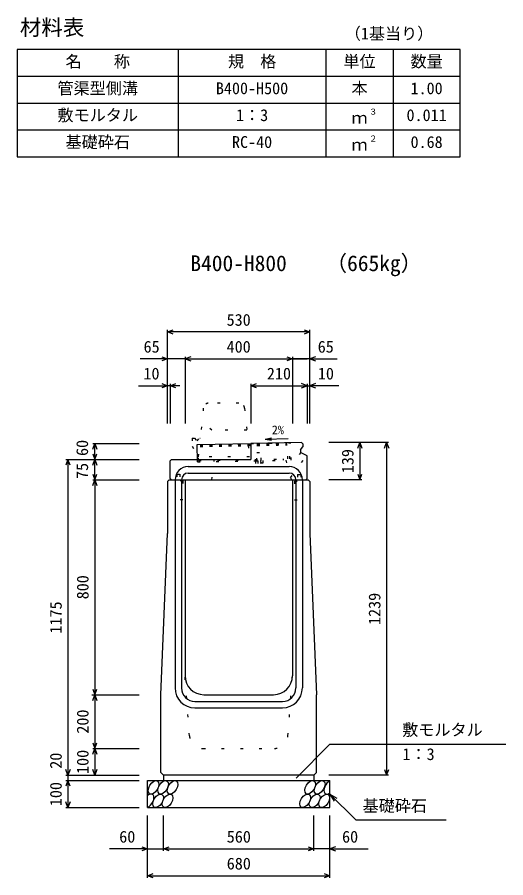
# Model space of a CAD drawing. Units: millimetres, scale not verified. Extents: x -12600 to 12600, y -5940 to 5940.
# Drawn here: x 3375 to 5195, y -540 to 2663 of the extents above; entities that cross this region are included whole.
import ezdxf
from ezdxf.enums import TextEntityAlignment as Align

# ---------------------------------------------------------------- set-up
doc = ezdxf.new("R2010")
doc.units = ezdxf.units.MM
doc.header["$LTSCALE"] = 40
doc.linetypes.add('DOTTED', pattern=[1.75, 0.25, -1.5])
for name, color, linetype, lineweight in [('0-0_DIM', 7, 'Continuous', 25), ('0-2_HATCH', 6, 'DOTTED', 25), ('0-3_HYO', 3, 'Continuous', 25), ('0-4_HYO2', 4, 'Continuous', 25), ('0-5_OUTLINE', 3, 'Continuous', 25), ('0-6_OUTLINE2', 4, 'DOTTED', 25), ('0-7_TXT', 7, 'Continuous', 25)]:
    doc.layers.add(name, color=color, linetype=linetype, lineweight=lineweight)
doc.styles.add('ＭＳ ゴシック', font='')
doc.styles.get('ＭＳ ゴシック').set_extended_font_data('MS Gothic')

msp = doc.modelspace()

# ---------------------------------------------------------------- linework, layer by layer
at = {"layer": '0-0_DIM'}
for p, q in [((3935, 1151.46), (3935, 1498.96)), ((4465, 1491.46), (3935, 1491.46)), ((4465, 1151.46), (4465, 1498.96)), ((3935, 1391.46), (3833.02, 1391.46)), ((4000, 1391.46), (3935, 1391.46)), ((4000, 1398.96), (4000, 1151.46)), ((4000, 1391.46), (4400, 1391.46)), ((4400, 1398.96), (4400, 1151.46)), ((4400, 1391.46), (4455, 1391.46)), ((4465, 1391.46), (4400, 1391.46)), ((4465, 1391.46), (4566.98, 1391.46)), ((3826.62, 1291.46), (3935, 1291.46)), ((3945, 1291.46), (3935, 1291.46)), ((3945, 1298.96), (3945, 1151.46)), ((3981.3, 1291.46), (3945, 1291.46)), ((4245, 1298.96), (4245, 1151.46)), ((4245, 1291.46), (4455, 1291.46)), ((4455, 1298.96), (4455, 1151.46)), ((4455, 1291.46), (4465, 1291.46)), ((4573.38, 1291.46), (4465, 1291.46)), ((3656.5, 1076.46), (3829, 1076.46)), ((3664, 1016.46), (3664, 1076.46)), ((4758.5, 1080.46), (4536, 1080.46)), ((4651, 1080.46), (4651, 941.46)), ((4751, 1080.46), (4751, -158.54)), ((3556.5, 1016.46), (3829, 1016.46)), ((3564, 1016.46), (3564, -158.54)), ((3664, 941.46), (3664, 1016.46)), ((3656.5, 941.46), (3829, 941.46)), ((4658.5, 941.46), (4536, 941.46)), ((3653.25, 141.46), (3825.75, 141.46)), ((3656.5, 141.46), (3829, 141.46)), ((3656.5, -58.54), (3829, -58.54)), ((3664, -58.54), (3664, -158.54)), ((4413.77, -169.35), (4540, -43.11)), ((4540, -43.11), (5194.81, -43.11)), ((3556.5, -158.54), (3829, -158.54)), ((3564, -158.54), (3564, -178.54)), ((4758.5, -158.54), (4536, -158.54)), ((3556.5, -178.54), (3829, -178.54)), ((3564, -178.54), (3564, -278.54)), ((4540, -228.54), (4635.76, -324.29)), ((4540, -228.54), (4565.98, -243.54)), ((4540, -228.54), (4555, -254.52)), ((3556.5, -278.54), (3829, -278.54)), ((3860, -539.9), (3860, -308.54)), ((3920, -439.9), (3920, -308.54)), ((4480, -439.9), (4480, -308.54)), ((4540, -539.9), (4540, -308.54)), ((4635.76, -324.29), (4973.31, -324.29)), ((3860, -432.4), (3718.21, -432.4)), ((3860, -432.4), (3920, -432.4)), ((3920, -432.4), (4480, -432.4)), ((4540, -432.4), (4480, -432.4)), ((4540, -432.4), (4681.79, -432.4)), ((3860, -532.4), (4540, -532.4))]:
    msp.add_line(p, q, dxfattribs=at)
for points in [[(3956.14, 1483.77), (3935, 1491.46), (3956.14, 1499.16)], [(4443.86, 1499.16), (4465, 1491.46), (4443.86, 1483.77)], [(3913.86, 1399.16), (3935, 1391.46), (3913.86, 1383.77)], [(4021.14, 1399.16), (4000, 1391.46), (4021.14, 1383.77)], [(4378.86, 1399.16), (4400, 1391.46), (4378.86, 1383.77)], [(4486.14, 1399.16), (4465, 1391.46), (4486.14, 1383.77)], [(3913.86, 1299.16), (3935, 1291.46), (3913.86, 1283.77)], [(3966.14, 1283.77), (3945, 1291.46), (3966.14, 1299.16)], [(4266.14, 1283.77), (4245, 1291.46), (4266.14, 1299.16)], [(4433.86, 1283.77), (4455, 1291.46), (4433.86, 1299.16)], [(4486.14, 1299.16), (4465, 1291.46), (4486.14, 1283.77)], [(3656.3, 1055.32), (3664, 1076.46), (3671.7, 1055.32)], [(4643.3, 1059.32), (4651, 1080.46), (4658.7, 1059.32)], [(4743.3, 1059.32), (4751, 1080.46), (4758.7, 1059.32)], [(3656.3, 1037.61), (3664, 1016.46), (3671.7, 1037.61)], [(3571.7, 995.32), (3564, 1016.46), (3556.3, 995.32)], [(3656.3, 995.32), (3664, 1016.46), (3671.7, 995.32)], [(3656.3, 962.61), (3664, 941.46), (3671.7, 962.61)], [(4643.3, 962.61), (4651, 941.46), (4658.7, 962.61)], [(3656.3, 920.32), (3664, 941.46), (3671.7, 920.32)], [(3664, 941.46), (3664, 141.46), (3664, -58.54)], [(3656.3, 162.61), (3664, 141.46), (3671.7, 162.61)], [(3656.3, 120.32), (3664, 141.46), (3671.7, 120.32)], [(3656.3, -37.39), (3664, -58.54), (3671.7, -37.39)], [(3656.3, -79.68), (3664, -58.54), (3671.7, -79.68)], [(3571.7, -137.39), (3564, -158.54), (3556.3, -137.39)], [(3671.7, -137.39), (3664, -158.54), (3656.3, -137.39)], [(4743.3, -137.39), (4751, -158.54), (4758.7, -137.39)], [(3571.7, -199.68), (3564, -178.54), (3556.3, -199.68)], [(3571.7, -257.39), (3564, -278.54), (3556.3, -257.39)], [(3838.86, -424.71), (3860, -432.4), (3838.86, -440.1)], [(3941.14, -440.1), (3920, -432.4), (3941.14, -424.71)], [(4458.86, -424.71), (4480, -432.4), (4458.86, -440.1)], [(4561.14, -424.71), (4540, -432.4), (4561.14, -440.1)], [(3881.14, -540.1), (3860, -532.4), (3881.14, -524.71)], [(4518.86, -524.71), (4540, -532.4), (4518.86, -540.1)]]:
    msp.add_lwpolyline(points, dxfattribs=at)
at = {"layer": '0-2_HATCH', "linetype": 'Continuous'}
for p, q in [((4045, 1072.65), (4245, 1076.46)), ((4046.23, 1008.16), (4045, 1072.65))]:
    msp.add_line(p, q, dxfattribs=at)
at = {"layer": '0-2_HATCH'}
for p, q in [((4050.64, 1012.75), (4049.5, 1072.74)), ((4057.3, 1072.89), (4058.44, 1012.9)), ((4060.8, 1072.96), (4061.94, 1012.97)), ((4064.3, 1073.02), (4065.44, 1013.03)), ((4092.59, 1073.56), (4093.74, 1013.57)), ((4096.09, 1073.63), (4097.24, 1013.64)), ((4099.59, 1073.69), (4100.74, 1013.71)), ((4127.89, 1074.23), (4129.03, 1014.24)), ((4131.39, 1074.3), (4132.53, 1014.31)), ((4134.89, 1074.37), (4136.03, 1014.38)), ((4163.18, 1074.9), (4164.32, 1014.92)), ((4166.68, 1074.97), (4167.82, 1014.98)), ((4170.18, 1075.04), (4171.32, 1015.05)), ((4198.47, 1075.58), (4199.62, 1015.59)), ((4201.97, 1075.64), (4203.12, 1015.66)), ((4205.47, 1075.71), (4206.62, 1015.72)), ((4234.17, 1076.26), (4235.31, 1016.27)), ((4237.27, 1076.32), (4238.41, 1016.33)), ((4241.17, 1076.39), (4242.31, 1016.4)), ((4245, 1076.46), (4393.94, 1079.3)), ((4269.06, 1076.92), (4270.2, 1016.93)), ((4272.56, 1076.99), (4273.79, 1012.5)), ((4276.06, 1077.05), (4277.2, 1017.07)), ((4304.36, 1077.59), (4305.5, 1017.6)), ((4307.85, 1077.66), (4309, 1017.67)), ((4311.35, 1077.73), (4312.5, 1017.74)), ((4340.05, 1078.27), (4341.19, 1018.28)), ((4343.15, 1078.33), (4344.38, 1013.84)), ((4347.05, 1078.41), (4348.19, 1018.42)), ((4374.94, 1078.94), (4376.09, 1018.95)), ((4378.44, 1079), (4379.58, 1019.02)), ((4383.08, 1019.08), (4381.94, 1079.07)), ((4390.58, 1019.23), (4389.44, 1079.21)), ((4395.17, 1014.81), (4393.94, 1079.3)), ((4267.62, 1042.39), (4283.61, 1042.69)), ((4268.19, 1012.39), (4267.62, 1042.39)), ((4284.18, 1012.7), (4283.61, 1042.69)), ((4046.23, 1008.16), (4395.17, 1014.81)), ((4050.64, 1012.75), (4390.58, 1019.23)), ((4106.96, 1013.82), (4107.05, 1009.32)), ((4262.32, 1012.28), (4290.01, 1012.81)), ((4262.32, 1012.28), (4262.51, 1002.28)), ((4290.2, 1002.81), (4262.51, 1002.28)), ((4270.7, 1012.44), (4270.89, 1002.44)), ((4281.67, 1012.65), (4281.86, 1002.65)), ((4290.01, 1012.81), (4290.2, 1002.81)), ((4365.59, 1018.75), (4365.67, 1014.25))]:
    msp.add_line(p, q, dxfattribs=at)
at = {"layer": '0-2_HATCH', "linetype": 'Continuous'}
for centre in [(3882.89, -203.54), (3918.37, -203.54), (3953.84, -203.54), (4466.05, -203.54), (4501.52, -203.54), (3899.77, -253.54), (3935.25, -253.54), (4447.45, -253.54), (4482.93, -253.54), (4518.41, -253.54)]:
    msp.add_ellipse(centre, major_axis=(14.54, 23.54), ratio=0.5792, dxfattribs=at)
for centre, start_param, end_param in [((4537, -203.54), 0.6666252, 4.1103269), ((3864.3, -253.54), 3.7419964, 7.318141)]:
    msp.add_ellipse(centre, major_axis=(14.54, 23.54), ratio=0.5792, start_param=start_param, end_param=end_param, dxfattribs=at)
at = {"layer": '0-3_HYO'}
for p, q in [((3975, 2543.36), (3975, 2143.36)), ((4525, 2543.36), (4525, 2143.36)), ((4775, 2543.36), (4775, 2143.36)), ((3375, 2443.36), (5025, 2443.36))]:
    msp.add_line(p, q, dxfattribs=at)
msp.add_lwpolyline([(3375, 2143.36), (5025, 2143.36), (5025, 2543.36), (3375, 2543.36)], close=True, dxfattribs=at)
at = {"layer": '0-4_HYO2'}
for p, q in [((3375, 2343.36), (5025, 2343.36)), ((3375, 2243.36), (5025, 2243.36))]:
    msp.add_line(p, q, dxfattribs=at)
at = {"layer": '0-5_OUTLINE', "linetype": 'DOTTED'}
for p, q in [((4200.46, 1226.41), (4086.66, 1226.41)), ((4068.19, 1208.41), (4057, 1096.46)), ((4221.8, 1208.45), (4240, 1026.46)), ((4027, 1096.46), (4027, 1066.46)), ((4027, 1096.46), (4035, 1096.46)), ((4035, 1096.46), (4045, 1086.46)), ((4027, 1066.46), (4050, 1026.46)), ((4240, 1026.46), (4050, 1026.46))]:
    msp.add_line(p, q, dxfattribs=at)
at = {"layer": '0-5_OUTLINE'}
for p, q in [((4434, 1080.06), (4245, 1076.46)), ((4245, 1076.46), (4245, 1016.46)), ((4430, 1053.46), (4439, 1063.46)), ((4430, 1053.46), (4430, 1043.46)), ((4455, 1030.46), (4430, 1043.46)), ((3950, 1016.46), (4245, 1016.46)), ((3935, 935.46), (3941, 941.46)), ((3935, 935.46), (3935, 741.46)), ((3941, 941.46), (4459, 941.46)), ((3945, 946.46), (3950, 941.46)), ((4000, 941.46), (4000, 211.46)), ((4400, 941.46), (4400, 211.46)), ((4459, 941.46), (4465, 935.46)), ((4465, 935.46), (4465, 741.46)), ((3910, 141.46), (3935, 741.46)), ((4465, 741.46), (4490, 141.46)), ((3910, -148.54), (3910, 141.46)), ((4070, 141.46), (4330, 141.46)), ((4490, -148.54), (4490, 141.46)), ((3910, -148.54), (3920, -158.54)), ((4480, -158.54), (3920, -158.54)), ((3920, -158.54), (3920, -178.54)), ((4480, -158.54), (4490, -148.54)), ((4480, -158.54), (4480, -178.54)), ((3860, -178.54), (4540, -178.54)), ((3860, -278.54), (3860, -178.54)), ((4540, -278.54), (4540, -178.54)), ((3860, -278.54), (4540, -278.54))]:
    msp.add_line(p, q, dxfattribs=at)
at = {"layer": '0-5_OUTLINE', "linetype": 'DOTTED'}
msp.add_lwpolyline([(4045, 1086.46), (4055, 1096.46), (4057, 1096.46)], dxfattribs=at)
at = {"layer": '0-5_OUTLINE'}
for points in [[(4434, 1080.06), (4439, 1075.16), (4439, 1063.46)], [(4450, 941.46), (4455, 946.46), (4455, 1030.46)], [(3945, 946.46), (3945, 1011.46), (3950, 1016.46)]]:
    msp.add_lwpolyline(points, dxfattribs=at)
at = {"layer": '0-5_OUTLINE', "linetype": 'DOTTED'}
for centre, start, end in [((4088.1, 1206.46), 94.13229, 174.40835), ((4201.9, 1206.46), 4.08463, 93.6009)]:
    msp.add_arc(centre, 20, start, end, dxfattribs=at)
at = {"layer": '0-5_OUTLINE'}
for centre, start, end in [((4070, 211.46), 180, 270), ((4330, 211.46), 270, 0)]:
    msp.add_arc(centre, 70, start, end, dxfattribs=at)
at = {"layer": '0-6_OUTLINE2'}
for p, q in [((4050, 1026.46), (4057, 1096.46)), ((4431.63, 1042.62), (4382.59, 988.31)), ((4392.97, 949.14), (4453.37, 1031.31)), ((4100, 941.46), (4106.72, 1009.32)), ((4375.67, 1014.44), (4395, 941.46)), ((3969, 961.96), (3981, 961.96)), ((3969, 961.96), (3969, 936.96)), ((3981, 961.96), (3981, 936.96)), ((4419, 961.46), (4431, 961.46)), ((4419, 961.46), (4419, 936.46)), ((4431, 961.46), (4431, 936.46)), ((3992, 936.96), (3936.5, 936.96)), ((3992, 936.96), (3992, 866.96)), ((4408, 936.46), (4464, 936.46)), ((4408, 936.46), (4408, 866.46)), ((3992, 866.96), (3935, 866.96)), ((4408, 866.46), (4465, 866.46)), ((4016.57, -12.23), (4000, 211.46)), ((4383.43, -12.23), (4400, 211.46)), ((4066.43, -58.54), (4333.57, -58.54))]:
    msp.add_line(p, q, dxfattribs=at)
at = {"layer": '0-6_OUTLINE2', "linetype": 'Continuous'}
for p, q in [((4012, 990.46), (4388, 990.46)), ((4012, 966.46), (4388, 966.46)), ((3963, 941.46), (3963, 166.46)), ((3987, 941.46), (3987, 166.46)), ((4413, 941.46), (4413, 166.46)), ((4437, 941.46), (4437, 166.46)), ((4037, 116.46), (4363, 116.46)), ((4037, 92.46), (4363, 92.46))]:
    msp.add_line(p, q, dxfattribs=at)
at = {"layer": '0-6_OUTLINE2'}
msp.add_lwpolyline([(4230, 1126.46), (4100, 1126.46), (4063, 1156.46)], dxfattribs=at)
at = {"layer": '0-6_OUTLINE2', "linetype": 'Continuous'}
for centre, radius, start, end in [((4012, 941.46), 49, 90, 180), ((4012, 941.46), 25, 90, 180), ((4388, 941.46), 49, 0, 90), ((4388, 941.46), 25, 0, 90), ((4037, 166.46), 74, 180, 270), ((4037, 166.46), 50, 180, 270), ((4363, 166.46), 50, 270, 0), ((4363, 166.46), 74, 270, 0)]:
    msp.add_arc(centre, radius, start, end, dxfattribs=at)
at = {"layer": '0-6_OUTLINE2'}
for centre, start, end in [((4066.43, -8.54), 184.23639, 270), ((4333.57, -8.54), 270, 355.76361)]:
    msp.add_arc(centre, 50, start, end, dxfattribs=at)
at = {"layer": '0-7_TXT'}
for q in [(4321.6, 1097.53), (4383.88, 1094.55), (4321.76, 1089.2)]:
    msp.add_line((4298.05, 1092.91), q, dxfattribs=at)

# ---------------------------------------------------------------- texts
at = {"layer": '0-0_DIM', "style": 'ＭＳ ゴシック'}
for s, p in [('530', (4155, 1501.46)), ('65', (3845.68, 1401.46)), ('400', (4155, 1401.46)), ('65', (4494.32, 1401.46)), ('10', (3845.16, 1301.46)), ('210', (4305, 1301.46)), ('10', (4494.84, 1301.46)), ('敷モルタル', (4808.94, -24.38)), ('1：3', (4809.94, -115.07)), ('基礎砕石', (4661.32, -307.12)), ('60', (3755, -422.4)), ('560', (4155.53, -422.4)), ('60', (4585, -422.4)), ('680', (4155.53, -522.4))]:
    msp.add_text(s, height=43.99, dxfattribs=at).set_placement(p, align=Align.BOTTOM_LEFT)
for s, p in [('60', (3652.16, 1030.08)), ('139', (4641, 965.96)), ('75', (3652.16, 944.32)), ('800', (3654, 496.46)), ('1239', (4741, 400.96)), ('1175', (3554, 368.96)), ('200', (3654, -3.54)), ('20', (3554, -134.22)), ('100', (3654, -153.54)), ('100', (3554, -273.54))]:
    msp.add_text(s, height=43.99, rotation=90, dxfattribs=at).set_placement(p, align=Align.BOTTOM_LEFT)
at = {"layer": '0-7_TXT', "style": 'ＭＳ ゴシック'}
for s, height, p in [('材料表', 58.65, (3385, 2578.36)), ('（1基当り）', 43.99, (4595, 2567.36)), ('名\u3000\u3000称', 43.99, (3555, 2463.36)), ('規\u3000格', 43.99, (4160, 2463.36)), ('単位', 43.99, (4590, 2463.36)), ('数量', 43.99, (4840, 2463.36)), ('管渠型側溝', 43.99, (3525, 2363.36)), ('B400-H500', 43.99, (4115, 2363.36)), ('本', 43.99, (4620, 2363.36)), ('1.00', 43.99, (4840, 2363.36)), ('敷モルタル', 43.99, (3525, 2263.36)), ('1：3', 43.99, (4190, 2263.36)), ('３', 21.99, (4685.54, 2293.73)), ('0.011', 43.99, (4825, 2263.36)), ('ｍ', 43.99, (4620, 2253.36)), ('基礎砕石', 43.99, (3555, 2163.36)), ('RC-40', 43.99, (4175, 2163.36)), ('２', 21.99, (4685.54, 2193.73)), ('0.68', 43.99, (4840, 2163.36)), ('ｍ', 43.99, (4620, 2153.36)), ('B400-H800', 58.65, (4020, 1700.44)), ('（665kg）', 58.65, (4523.7, 1700.44)), ('2%', 32.99, (4323.4, 1100.66))]:
    msp.add_text(s, height=height, dxfattribs=at).set_placement(p, align=Align.BOTTOM_LEFT)

doc.saveas('drawing.dxf')
